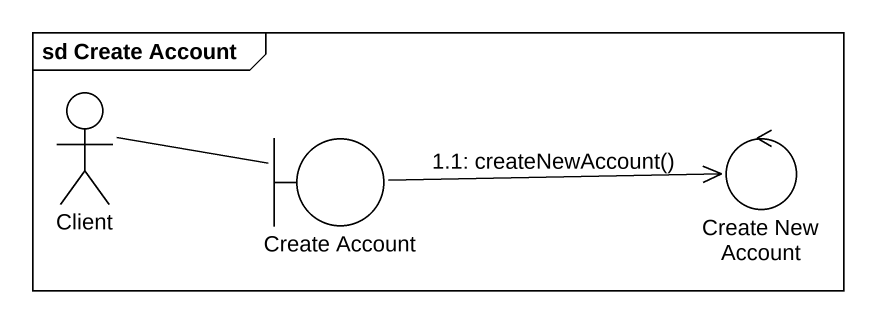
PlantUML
@startuml
mainframe sd Create Account
actor Client
boundary "Create Account" as Create_Account
control "Create New Account" as Create_New_Account
Client -right- Create_Account
Create_Account -right-> Create_New_Account : 1.1: createNewAccount()
@enduml
